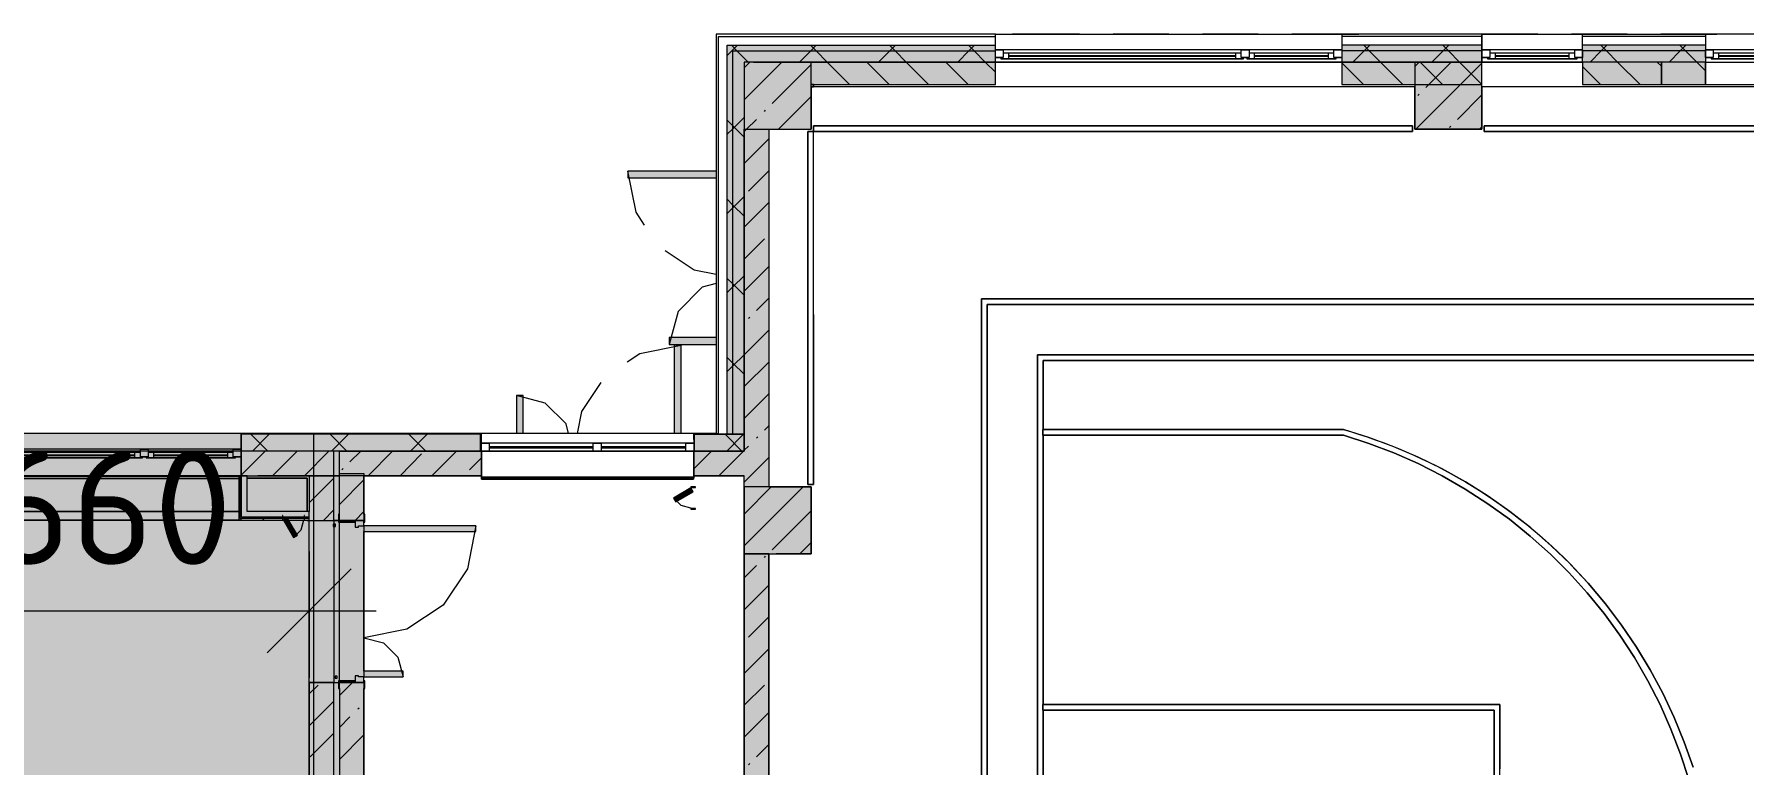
# Model space of a CAD drawing. Header units: millimetres. Extents: x -3817 to 677485, y -22715 to 103890.
# Drawn here: x 10003.1 to 10123.5, y -19440 to -19388.5 of the extents above; entities that cross this region are included whole.
import ezdxf

# ---------------------------------------------------------------- set-up
doc = ezdxf.new("R2010")
doc.units = ezdxf.units.MM
doc.layers.add('PDF _Геометрия', color=7, linetype='Continuous', true_color=0x1d1d1d)
doc.layers.add('PDF _Сплошная заливка', color=7, linetype='Continuous', true_color=0xffffff)
doc.layers.add('PDF _Текст', color=7, linetype='Continuous')
doc.styles.add('PDF ISOCPEUR', font='isocpeur.ttf')

msp = doc.modelspace()

# ---------------------------------------------------------------- hatches: boundary and pattern name
at = {"layer": 'PDF _Сплошная заливка', "true_color": 0xd9d9d9, "transparency": 33554559}
for points in [[(10026.36, -19606.08), (10026.36, -19416.65), (9987.78, -19416.65), (9987.78, -19388.53), (9751.51, -19388.53), (9751.51, -19482.95), (9719.07, -19482.95), (9719.07, -19606.08), (10026.19, -19606.08)], [(10017.54, -19422.75), (10017.64, -19422.65), (10017.64, -19419.64), (10017.54, -19419.64), (10017.54, -19421.48)], [(10017.64, -19422.65), (10017.74, -19422.55), (10017.74, -19419.64), (10017.64, -19419.64), (10017.64, -19421.48)], [(10018.14, -19422.65), (10022.51, -19422.65), (10022.51, -19422.55), (10017.74, -19422.55), (10017.74, -19422.65)]]:
    msp.add_hatch(color=254, dxfattribs=at).paths.add_polyline_path(points)
at = {"layer": 'PDF _Сплошная заливка', "transparency": 33554559}
h = msp.add_hatch(color=256, dxfattribs=at)
h.paths.add_polyline_path([(10427.88, -19389.71), (10454.69, -19389.71), (10454.69, -19389.31), (10353.83, -19389.31), (10353.83, -19389.71), (10398.66, -19389.71)], flags=0)
h.paths.add_polyline_path([(10334.15, -19389.71), (10334.15, -19389.31), (10322.26, -19389.31), (10322.26, -19389.71), (10325.63, -19389.71)], flags=0)
h.paths.add_polyline_path([(10245.29, -19389.71), (10256.28, -19389.71), (10256.28, -19389.31), (10242.1, -19389.31), (10242.1, -19389.71)], flags=0)
h.paths.add_polyline_path([(10226.51, -19389.71), (10235.02, -19389.71), (10235.02, -19389.31), (10226.51, -19389.31)], flags=0)
h.paths.add_polyline_path([(10267.2, -19389.71), (10305.72, -19389.71), (10305.72, -19389.31), (10263.36, -19389.31), (10263.36, -19389.71)], flags=0)
h.paths.add_polyline_path([(10171.24, -19389.71), (10171.24, -19389.31), (10161.4, -19389.31), (10161.4, -19389.71), (10164.95, -19389.71)], flags=0)
h.paths.add_polyline_path([(10154.31, -19389.71), (10154.31, -19389.31), (10145.26, -19389.31), (10145.26, -19389.71), (10150.35, -19389.71)], flags=0)
h.paths.add_polyline_path([(10192.5, -19389.71), (10201.79, -19389.71), (10201.79, -19389.31), (10192.5, -19389.31)], flags=0)
h.paths.add_polyline_path([(10095.24, -19389.71), (10105.1, -19389.71), (10105.1, -19389.31), (10095.24, -19389.31)], flags=0)
h.paths.add_polyline_path([(10070.83, -19389.71), (10070.83, -19389.31), (10051.95, -19389.31), (10051.95, -19389.71), (10062.71, -19389.71)], flags=0)
h.paths.add_polyline_path([(10112.19, -19389.71), (10120.85, -19389.71), (10120.85, -19389.31), (10112.19, -19389.31)], flags=0)
h = msp.add_hatch(color=256, dxfattribs=at)
h.paths.add_polyline_path([(10453.91, -19390.49), (10453.91, -19389.71), (10353.83, -19389.71), (10353.83, -19390.49), (10427.88, -19390.49)], flags=0)
h.paths.add_polyline_path([(10267.2, -19390.49), (10305.72, -19390.49), (10305.72, -19389.71), (10263.36, -19389.71), (10263.36, -19390.49)], flags=0)
h.paths.add_polyline_path([(10334.15, -19390.49), (10334.15, -19389.71), (10322.26, -19389.71), (10322.26, -19390.49), (10329.42, -19390.49)], flags=0)
h.paths.add_polyline_path([(10242.1, -19390.49), (10256.28, -19390.49), (10256.28, -19389.71), (10242.1, -19389.71)], flags=0)
h.paths.add_polyline_path([(10235.02, -19390.49), (10235.02, -19389.71), (10226.51, -19389.71), (10226.51, -19390.49), (10232.62, -19390.49)], flags=0)
h.paths.add_polyline_path([(10194.17, -19390.49), (10201.79, -19390.49), (10201.79, -19389.71), (10192.5, -19389.71), (10192.5, -19390.49)], flags=0)
h.paths.add_polyline_path([(10145.26, -19390.49), (10154.31, -19390.49), (10154.31, -19389.71), (10145.26, -19389.71)], flags=0)
h.paths.add_polyline_path([(10120.85, -19390.49), (10120.85, -19389.71), (10112.19, -19389.71), (10112.19, -19390.49), (10117.74, -19390.49)], flags=0)
h.paths.add_polyline_path([(10161.4, -19390.49), (10171.24, -19390.49), (10171.24, -19389.71), (10161.4, -19389.71)], flags=0)
h.paths.add_polyline_path([(10105.1, -19390.49), (10105.1, -19389.71), (10095.24, -19389.71), (10095.24, -19390.49)], flags=0)
h.paths.add_polyline_path([(10070.83, -19390.49), (10070.83, -19389.71), (10052.35, -19389.71), (10052.35, -19390.49), (10062.71, -19390.49)], flags=0)
h = msp.add_hatch(color=256, dxfattribs=at)
h.paths.add_polyline_path([(10112.19, -19392.07), (10117.74, -19392.07), (10117.74, -19390.49), (10112.19, -19390.49), (10112.19, -19390.66)], flags=0)
h.paths.add_polyline_path([(10105.1, -19392.07), (10105.1, -19390.49), (10095.24, -19390.49), (10095.24, -19392.07)], flags=0)
h.paths.add_polyline_path([(10057.86, -19392.07), (10070.83, -19392.07), (10070.83, -19390.49), (10057.86, -19390.49), (10057.86, -19391.69)], flags=0)
h = msp.add_hatch(color=256, dxfattribs=at)
h.paths.add_polyline_path([(10322.26, -19392.07), (10325.49, -19392.07), (10325.49, -19390.49), (10322.26, -19390.49), (10322.26, -19390.66)], flags=0)
h.paths.add_polyline_path([(10332.1, -19392.07), (10334.15, -19392.07), (10334.15, -19390.49), (10329.42, -19390.49), (10329.42, -19392.07)], flags=0)
h.paths.add_polyline_path([(10384.15, -19392.07), (10384.15, -19390.49), (10360.13, -19390.49), (10360.13, -19392.07), (10384.06, -19392.07)], flags=0)
h.paths.add_polyline_path([(10353.83, -19392.07), (10356.19, -19392.07), (10356.19, -19390.49), (10353.83, -19390.49), (10353.83, -19390.66)], flags=0)
h.paths.add_polyline_path([(10274.51, -19392.07), (10274.78, -19392.07), (10274.78, -19390.49), (10263.36, -19390.49), (10263.36, -19392.07), (10267.2, -19392.07)], flags=0)
h.paths.add_polyline_path([(10278.72, -19392.07), (10300.21, -19392.07), (10300.21, -19390.49), (10278.72, -19390.49), (10278.72, -19390.66)], flags=0)
h.paths.add_polyline_path([(10235.02, -19392.07), (10235.02, -19390.49), (10226.36, -19390.49), (10226.36, -19392.07), (10228.76, -19392.07)], flags=0)
h.paths.add_polyline_path([(10304.15, -19392.07), (10305.72, -19392.07), (10305.72, -19390.49), (10304.15, -19390.49), (10304.15, -19390.66)], flags=0)
h.paths.add_polyline_path([(10246.83, -19392.07), (10256.28, -19392.07), (10256.28, -19390.49), (10246.83, -19390.49), (10246.83, -19390.66)], flags=0)
h.paths.add_polyline_path([(10120.85, -19392.07), (10120.85, -19390.49), (10117.74, -19390.49), (10117.74, -19392.07)], flags=0)
h.paths.add_polyline_path([(10145.26, -19392.07), (10154.31, -19392.07), (10154.31, -19390.49), (10145.26, -19390.49), (10145.26, -19390.66)], flags=0)
h.paths.add_polyline_path([(10164.95, -19392.07), (10171.24, -19392.07), (10171.24, -19390.49), (10161.4, -19390.49), (10161.4, -19392.07)], flags=0)
h.paths.add_polyline_path([(10192.5, -19392.07), (10201.95, -19392.07), (10201.95, -19390.49), (10192.5, -19390.49), (10192.5, -19390.66)], flags=0)
at = {"layer": 'PDF _Сплошная заливка', "true_color": 0xe2e2e2, "transparency": 33554559}
for points in [[(10048.1, -19398.64), (10051.17, -19398.64), (10051.17, -19398.17), (10044.95, -19398.17), (10044.95, -19398.64)], [(10048.1, -19410.38), (10051.17, -19410.38), (10051.17, -19409.9), (10047.86, -19409.9), (10047.86, -19410.38)], [(10034.24, -19423.56), (10034.24, -19423.17), (10026.36, -19423.17), (10026.36, -19423.56), (10033.49, -19423.56)]]:
    msp.add_hatch(color=254, dxfattribs=at).paths.add_polyline_path(points)
at = {"layer": 'PDF _Сплошная заливка', "true_color": 0xd9d9d9, "transparency": 33554559}
h = msp.add_hatch(color=254, dxfattribs=at)
h.paths.add_polyline_path([(10018.89, -19417.9), (10026.36, -19417.9), (10026.36, -19416.71), (10017.7, -19416.71), (10017.7, -19417.9)], flags=0)
h.paths.add_polyline_path([(9987.62, -19417.9), (9993.29, -19417.9), (9993.29, -19416.71), (9987.62, -19416.71), (9987.62, -19417.08)], flags=0)
at = {"layer": 'PDF _Сплошная заливка', "transparency": 33554559}
h = msp.add_hatch(color=256, dxfattribs=at)
h.paths.add_polyline_path([(10026.36, -19417.9), (10034.57, -19417.9), (10034.57, -19416.71), (10026.36, -19416.71), (10026.36, -19417.63)], flags=0)
h.paths.add_polyline_path([(10053.13, -19417.9), (10053.13, -19416.71), (10049.65, -19416.71), (10049.65, -19417.9), (10051.75, -19417.9)], flags=0)
at = {"layer": 'PDF _Сплошная заливка', "true_color": 0xd9d9d9, "transparency": 33554559}
h = msp.add_hatch(color=254, dxfattribs=at)
h.paths.add_polyline_path([(9989.67, -19419.63), (9993.29, -19419.63), (9993.29, -19417.9), (9985.81, -19417.9), (9985.81, -19419.63), (9988.39, -19419.63)], flags=0)
h.paths.add_polyline_path([(10018.89, -19419.63), (10024.24, -19419.63), (10024.24, -19417.9), (10017.7, -19417.9), (10017.7, -19419.63)], flags=0)
at = {"layer": 'PDF _Сплошная заливка', "transparency": 33554559}
h = msp.add_hatch(color=256, dxfattribs=at)
h.paths.add_polyline_path([(10034.63, -19419.63), (10034.57, -19417.9), (10026.36, -19417.9), (10026.36, -19419.63), (10033.49, -19419.63)], flags=0)
h.paths.add_polyline_path([(10053.13, -19419.63), (10053.13, -19417.9), (10049.59, -19417.9), (10049.59, -19419.63), (10051.75, -19419.63)], flags=0)
at = {"layer": 'PDF _Сплошная заливка', "true_color": 0xd97373, "transparency": 33554559}
msp.add_hatch(color=23, dxfattribs=at).paths.add_polyline_path([(10004.28, -19419.84), (10017.54, -19419.84), (10017.54, -19419.68), (9993.3, -19419.68), (9993.3, -19419.84)])
at = {"layer": 'PDF _Сплошная заливка', "true_color": 0xd9d9d9, "transparency": 33554559}
h = msp.add_hatch(color=254, dxfattribs=at)
h.paths.add_polyline_path([(10022.51, -19496.79), (10024.24, -19496.79), (10024.24, -19434.19), (10022.51, -19434.19), (10022.51, -19496.32)], flags=0)
h.paths.add_polyline_path([(10024.24, -19422.78), (10024.24, -19419.63), (10022.51, -19419.63), (10022.51, -19422.78)], flags=0)
h = msp.add_hatch(color=254, dxfattribs=at)
h.paths.add_polyline_path([(10026.36, -19496.79), (10026.36, -19434.19), (10024.63, -19434.19), (10024.63, -19496.79)], flags=0)
h.paths.add_polyline_path([(10024.63, -19422.78), (10026.36, -19422.78), (10026.36, -19419.47), (10024.63, -19419.47), (10024.63, -19422.34)], flags=0)
at = {"layer": 'PDF _Сплошная заливка', "transparency": 33554559}
for points in [[(10053.13, -19425.14), (10057.86, -19425.14), (10057.86, -19420.41), (10053.13, -19420.41), (10053.13, -19421.48)], [(10053.13, -19467.66), (10054.87, -19467.66), (10054.87, -19425.14), (10053.13, -19425.14), (10053.13, -19461.1)]]:
    msp.add_hatch(color=256, dxfattribs=at).paths.add_polyline_path(points)
at = {"layer": 'PDF _Сплошная заливка', "true_color": 0xd9d9d9, "transparency": 33554559}
h = msp.add_hatch(color=254, dxfattribs=at)
h.paths.add_polyline_path([(10020.69, -19422.75), (10020.8, -19422.69), (10020.87, -19422.65), (10017.74, -19422.65), (10017.64, -19422.75), (10018.89, -19422.75)], flags=0)
h.paths.add_polyline_path([(10022.51, -19422.75), (10022.51, -19422.65), (10021.01, -19422.68), (10021.05, -19422.75), (10021.67, -19422.75)], flags=0)
at = {"layer": 'PDF _Сплошная заливка', "true_color": 0xcdcdcd, "transparency": 33554559}
h = msp.add_hatch(color=254, dxfattribs=at)
h.paths.add_polyline_path([(10026.36, -19434.19), (10026.36, -19433.8), (10025.73, -19433.72), (10025.73, -19434.19)], flags=0)
h.paths.add_polyline_path([(10025.73, -19423.25), (10026.19, -19423.17), (10026.36, -19423.17), (10026.36, -19422.78), (10025.73, -19422.78)], flags=0)

# ---------------------------------------------------------------- linework, layer by layer
at = {"layer": 'PDF _Геометрия', "color": 7, "lineweight": 9}
for points in [[(10034.63, -19419.63), (10026.36, -19419.63), (10034.63, -19419.63), (10034.63, -19417.9), (10034.59, -19417.9), (10034.57, -19417.9), (10026.36, -19417.9), (10032.23, -19417.9), (10034.57, -19417.9), (10034.59, -19417.9), (10034.63, -19417.9), (10034.63, -19416.65), (10017.7, -19416.65), (9993.29, -19416.65), (9987.78, -19416.65), (9987.78, -19402.31), (9987.78, -19395.22), (9987.78, -19388.53), (9987.62, -19388.53), (9985.81, -19388.53), (9875.58, -19388.53), (9873.22, -19388.53)], [(10053.8, -19390.49), (10070.83, -19390.49), (10070.83, -19388.53), (10051.17, -19388.53), (10051.17, -19388.68), (10051.17, -19390.49), (10051.17, -19416.65), (10049.59, -19416.65), (10049.59, -19417.9), (10049.63, -19417.9), (10049.63, -19416.69), (10051.32, -19416.69)], [(10052.35, -19416.71), (10051.95, -19416.71), (10051.32, -19416.71), (10051.32, -19416.69), (10051.32, -19416.65), (10051.32, -19390.49), (10051.32, -19389.31), (10051.32, -19388.68), (10070.83, -19388.68)], [(10076.76, -19388.53), (10072.03, -19388.53), (10076.76, -19388.53)], [(10105.1, -19388.68), (10095.24, -19388.68)], [(10105.1, -19388.53), (10105.1, -19390.49)], [(10105.1, -19388.53), (10112.19, -19388.53)], [(10109.04, -19388.53), (10105.1, -19388.53), (10109.04, -19388.53)], [(10112.19, -19390.49), (10112.19, -19388.53)], [(10120.85, -19388.68), (10112.19, -19388.68)], [(10049.63, -19417.9), (10049.65, -19417.9), (10049.65, -19416.71), (10051.32, -19416.71), (10051.95, -19416.71), (10052.35, -19416.71), (10053.13, -19416.71), (10052.35, -19416.71), (10052.35, -19416.65), (10052.35, -19390.49), (10052.35, -19389.71), (10070.83, -19389.71)], [(10051.95, -19390.02), (10052.26, -19389.71), (10052.66, -19389.31)], [(10051.95, -19416.71), (10051.95, -19416.65), (10051.95, -19390.49), (10051.95, -19389.71), (10051.95, -19389.31), (10070.83, -19389.31)], [(10053.42, -19390.49), (10052.63, -19389.71), (10052.24, -19389.31)], [(10057.04, -19390.49), (10057.83, -19389.71), (10058.22, -19389.31)], [(10060.56, -19392.07), (10058.99, -19390.49), (10058.2, -19389.71), (10057.81, -19389.31)], [(10062.61, -19390.49), (10063.4, -19389.71), (10063.79, -19389.31)], [(10066.13, -19392.07), (10064.56, -19390.49), (10063.77, -19389.71), (10063.38, -19389.31)], [(10068.18, -19390.49), (10068.96, -19389.71), (10069.36, -19389.31)], [(10070.83, -19391.2), (10070.12, -19390.49), (10069.34, -19389.71), (10068.94, -19389.31)], [(10095.24, -19389.63), (10070.83, -19389.63)], [(10070.83, -19390.18), (10071.38, -19390.18)], [(10088.31, -19390.26), (10071.22, -19390.26)], [(10071.77, -19390.26), (10071.77, -19389.86)], [(10071.77, -19390.02), (10087.76, -19390.02)], [(10087.76, -19390.1), (10071.77, -19390.1)], [(10087.76, -19390.26), (10087.76, -19389.86)], [(10088.15, -19390.18), (10088.7, -19390.18)], [(10094.84, -19390.26), (10088.54, -19390.26)], [(10089.09, -19390.26), (10089.09, -19389.86)], [(10089.09, -19390.02), (10094.29, -19390.02)], [(10094.29, -19390.1), (10089.09, -19390.1)], [(10094.29, -19390.26), (10094.29, -19389.86)], [(10094.68, -19390.18), (10095.24, -19390.18)], [(10105.1, -19389.31), (10095.24, -19389.31)], [(10105.1, -19389.71), (10095.24, -19389.71)], [(10096.02, -19390.49), (10096.8, -19389.71), (10097.2, -19389.31)], [(10099.54, -19392.07), (10097.96, -19390.49), (10097.17, -19389.71), (10096.78, -19389.31)], [(10101.58, -19390.49), (10102.37, -19389.71), (10102.76, -19389.31)], [(10105.1, -19392.07), (10103.53, -19390.49), (10102.74, -19389.71), (10102.35, -19389.31)], [(10112.19, -19389.63), (10105.1, -19389.63)], [(10105.1, -19390.18), (10105.65, -19390.18)], [(10111.8, -19390.26), (10105.5, -19390.26)], [(10106.05, -19390.26), (10106.05, -19389.86)], [(10106.05, -19390.02), (10111.24, -19390.02)], [(10111.24, -19390.1), (10106.05, -19390.1)], [(10111.24, -19390.26), (10111.24, -19389.86)], [(10111.64, -19390.18), (10112.19, -19390.18)], [(10120.85, -19389.31), (10112.19, -19389.31)], [(10120.85, -19389.71), (10112.19, -19389.71)], [(10112.72, -19390.49), (10113.51, -19389.71), (10113.9, -19389.31)], [(10116.24, -19392.07), (10114.66, -19390.49), (10113.88, -19389.71), (10113.48, -19389.31)], [(10118.29, -19390.49), (10119.07, -19389.71), (10119.47, -19389.31)], [(10120.85, -19391.11), (10120.23, -19390.49), (10119.44, -19389.71), (10119.05, -19389.31)], [(10145.26, -19389.63), (10120.85, -19389.63)], [(10120.85, -19390.18), (10121.4, -19390.18)], [(10138.33, -19390.26), (10121.24, -19390.26)], [(10121.79, -19390.26), (10121.79, -19389.86)], [(10121.79, -19390.02), (10137.78, -19390.02)], [(10137.78, -19390.1), (10121.79, -19390.1)], [(10057.86, -19392.07), (10070.83, -19392.07), (10070.83, -19390.49), (10053.8, -19390.49), (10053.13, -19390.49), (10053.13, -19416.65), (10053.13, -19416.71), (10053.13, -19417.9), (10049.65, -19417.9), (10049.63, -19417.9), (10049.59, -19417.9), (10049.59, -19419.63), (10053.13, -19419.63), (10049.59, -19419.63)], [(10053.13, -19393.15), (10055.78, -19390.49)], [(10053.13, -19390.9), (10053.54, -19390.49)], [(10055.12, -19393.41), (10057.86, -19390.67)], [(10063.35, -19392.07), (10061.77, -19390.49)], [(10068.92, -19392.07), (10067.34, -19390.49)], [(10070.83, -19390.49), (10095.24, -19390.49)], [(10096.75, -19392.07), (10095.24, -19390.55)], [(10100.38, -19390.8), (10100.68, -19390.49)], [(10100.45, -19395.22), (10105.1, -19390.57)], [(10102.32, -19392.07), (10100.75, -19390.49)], [(10101.14, -19392.28), (10102.93, -19390.49)], [(10112.19, -19390.49), (10105.1, -19390.49)], [(10105.1, -19390.49), (10112.19, -19390.49)], [(10113.46, -19392.07), (10112.19, -19390.8)], [(10117.74, -19390.78), (10117.45, -19390.49)], [(10120.85, -19390.49), (10145.26, -19390.49)], [(10058.02, -19392.07), (10058.02, -19392.23), (10058.02, -19392.07)], [(10100.38, -19392.23), (10058.02, -19392.23)], [(10100.58, -19392.84), (10100.67, -19392.75)], [(10103.39, -19394.53), (10105.1, -19392.81)], [(10147.62, -19392.23), (10147.46, -19392.23), (10105.27, -19392.23), (10105.26, -19392.23), (10105.1, -19392.23)], [(10054.56, -19393.97), (10054.65, -19393.87)], [(10055.55, -19395.22), (10057.86, -19392.91)], [(10049.65, -19417.9), (10053.13, -19417.9), (10053.13, -19395.22), (10054.87, -19395.22), (10054.87, -19420.41), (10053.13, -19420.41), (10053.13, -19419.63)], [(10051.95, -19395.58), (10052.35, -19395.19), (10053.13, -19394.4)], [(10053.13, -19395.78), (10052.35, -19394.99), (10051.95, -19394.59)], [(10053.13, -19395.39), (10053.31, -19395.22), (10054, -19394.53)], [(10058.02, -19408.27), (10058.02, -19420.25), (10058.02, -19395.37), (10057.63, -19395.37), (10058.02, -19395.37), (10058.02, -19394.98), (10058.02, -19395.38)], [(10057.8, -19395.22), (10057.86, -19395.16)], [(10058.02, -19394.98), (10100.22, -19394.98), (10058.02, -19394.98)], [(10102.82, -19395.09), (10102.92, -19395)], [(10104.94, -19395.22), (10105.1, -19395.06)], [(10105.27, -19394.99), (10147.45, -19394.99), (10105.27, -19394.99)], [(10105.27, -19395.38), (10105.27, -19394.99), (10105.27, -19395.38)], [(10053.13, -19397.64), (10054.87, -19395.9)], [(10057.63, -19420.25), (10057.63, -19395.37), (10057.63, -19420.25)], [(10058.02, -19395.38), (10100.22, -19395.38), (10058.02, -19395.38)], [(10105.27, -19395.38), (10147.45, -19395.38), (10105.27, -19395.38)], [(10051.17, -19397.58), (10051.17, -19398.17)], [(10051.17, -19398.64), (10051.17, -19403.09)], [(10053.44, -19399.58), (10054.87, -19398.15)], [(10051.95, -19401.15), (10052.35, -19400.76), (10053.13, -19399.97)], [(10053.13, -19401.34), (10052.35, -19400.56), (10051.95, -19400.16)], [(10053.13, -19402.13), (10054.87, -19400.39)], [(10053.13, -19404.37), (10054.56, -19402.95)], [(10053.13, -19406.62), (10054.87, -19404.88)], [(10051.17, -19405.45), (10051.17, -19409.9)], [(10051.95, -19406.72), (10052.35, -19406.33), (10053.13, -19405.54)], [(10053.13, -19406.91), (10052.35, -19406.12), (10051.95, -19405.73)], [(10054, -19408), (10054.87, -19407.13)], [(10053.44, -19408.56), (10053.53, -19408.47)], [(10053.13, -19411.11), (10054.87, -19409.37)], [(10051.17, -19410.38), (10051.17, -19410.97)], [(10051.95, -19412.29), (10052.35, -19411.89), (10053.13, -19411.11)], [(10053.13, -19412.48), (10052.35, -19411.69), (10051.95, -19411.3)], [(10053.13, -19413.35), (10054.87, -19411.62)], [(10053.13, -19415.6), (10054.87, -19413.86)], [(10034.59, -19417.9), (10034.59, -19416.69), (10032.23, -19416.69), (10026.36, -19416.69)], [(10034.57, -19417.9), (10034.57, -19416.71), (10032.23, -19416.71), (10026.36, -19416.71)], [(10030.71, -19417.9), (10029.53, -19416.71)], [(10029.64, -19417.9), (10030.82, -19416.71)], [(10049.59, -19417.08), (10049.59, -19416.65), (10034.63, -19416.65)], [(10051.17, -19416.65), (10051.32, -19416.65)], [(10052.98, -19417.9), (10051.8, -19416.71)], [(10051.91, -19417.9), (10053.09, -19416.71), (10053.15, -19416.66)], [(10054, -19416.98), (10054.09, -19416.88)], [(10054.56, -19416.42), (10054.87, -19416.11)], [(10026.65, -19419.63), (10028.38, -19417.9)], [(10028.9, -19419.63), (10030.42, -19418.1)], [(10031.14, -19419.63), (10032.87, -19417.9)], [(10049.59, -19417.34), (10034.63, -19417.34)], [(10034.63, -19417.9), (10049.59, -19417.9)], [(10035.18, -19417.58), (10042.5, -19417.58)], [(10035.18, -19417.66), (10042.5, -19417.66)], [(10043.06, -19417.58), (10049.04, -19417.58)], [(10043.06, -19417.66), (10049.04, -19417.66)], [(10049.59, -19419.14), (10050.83, -19417.9)], [(10051.35, -19419.63), (10053.08, -19417.9)], [(10053.13, -19417.84), (10053.44, -19417.54)], [(10033.79, -19419.22), (10034.63, -19418.38)], [(10053.13, -19420.09), (10054.87, -19418.35)], [(10026.36, -19472.38), (10038.57, -19472.38), (10038.57, -19470.02), (10038.57, -19467.66), (10038.57, -19465.3), (10038.57, -19462.93), (10038.57, -19460.57), (10038.57, -19458.21), (10038.57, -19455.85), (10038.57, -19453.48), (10038.57, -19451.12), (10038.57, -19448.76), (10038.57, -19446.4), (10038.57, -19444.04), (10026.36, -19444.04), (10038.57, -19444.04), (10038.57, -19441.67), (10026.36, -19441.67), (10040.93, -19441.67), (10053.13, -19441.67), (10053.13, -19420.41)], [(10034.63, -19419.71), (10034.63, -19419.87), (10034.63, -19419.71), (10049.58, -19419.71), (10049.58, -19419.87), (10049.58, -19419.78)], [(10053.13, -19424.58), (10057.29, -19420.41)], [(10053.13, -19422.33), (10055.05, -19420.41)], [(10055.12, -19424.84), (10057.86, -19422.1)], [(10022.51, -19424.97), (10022.51, -19429.15), (10022.51, -19433.87)], [(10054.56, -19425.4), (10054.65, -19425.3)], [(10057.06, -19425.14), (10057.86, -19424.34)], [(10053.13, -19426.82), (10054, -19425.96)], [(10053.13, -19429.07), (10054.87, -19427.33)], [(9981.09, -19429.15), (10027.23, -19429.15)], [(10053.44, -19431.01), (10054.87, -19429.58)], [(10053.13, -19433.56), (10054.87, -19431.82)], [(10053.13, -19435.8), (10054.56, -19434.38)], [(10053.13, -19438.05), (10054.87, -19436.31)], [(10054, -19439.43), (10054.87, -19438.56)], [(10053.44, -19439.99), (10053.53, -19439.9)]]:
    msp.add_lwpolyline(points, dxfattribs=at)
for points in [[(10095.24, -19388.53), (10095.24, -19390.49), (10070.83, -19390.49), (10070.83, -19388.53)], [(10083.05, -19388.53), (10079.12, -19388.53)], [(10089.35, -19388.53), (10085.42, -19388.53)], [(10096.44, -19388.53), (10091.72, -19388.53)], [(10105.1, -19390.49), (10105.1, -19388.53), (10095.24, -19388.53), (10095.24, -19390.49)], [(10115.34, -19388.53), (10111.4, -19388.53)], [(10145.26, -19388.53), (10120.85, -19388.53), (10120.85, -19390.49), (10117.74, -19390.49), (10112.19, -19390.49), (10112.19, -19388.53), (10120.85, -19388.53), (10120.85, -19390.49), (10120.85, -19392.07), (10145.26, -19392.07), (10145.26, -19390.49)], [(10121.64, -19388.53), (10117.7, -19388.53)], [(10071.38, -19389.63), (10071.38, -19390.18), (10070.83, -19390.18), (10070.83, -19389.63)], [(10071.22, -19390.26), (10088.31, -19390.26), (10088.31, -19390.18), (10088.15, -19390.18), (10088.15, -19389.86), (10071.38, -19389.86), (10071.38, -19390.18), (10071.22, -19390.18)], [(10088.7, -19389.63), (10088.7, -19390.18), (10088.15, -19390.18), (10088.15, -19389.63)], [(10088.54, -19390.26), (10094.84, -19390.26), (10094.84, -19390.18), (10094.68, -19390.18), (10094.68, -19389.86), (10088.7, -19389.86), (10088.7, -19390.18), (10088.54, -19390.18)], [(10095.24, -19389.63), (10095.24, -19390.18), (10094.68, -19390.18), (10094.68, -19389.63)], [(10105.65, -19389.63), (10105.65, -19390.18), (10105.1, -19390.18), (10105.1, -19389.63)], [(10105.5, -19390.26), (10111.8, -19390.26), (10111.8, -19390.18), (10111.64, -19390.18), (10111.64, -19389.86), (10105.65, -19389.86), (10105.65, -19390.18), (10105.5, -19390.18)], [(10112.19, -19389.63), (10112.19, -19390.18), (10111.64, -19390.18), (10111.64, -19389.63)], [(10121.4, -19389.63), (10121.4, -19390.18), (10120.85, -19390.18), (10120.85, -19389.63)], [(10121.24, -19390.26), (10138.33, -19390.26), (10138.33, -19390.18), (10138.17, -19390.18), (10138.17, -19389.86), (10121.4, -19389.86), (10121.4, -19390.18), (10121.24, -19390.18)], [(10057.86, -19390.49), (10053.13, -19390.49), (10053.13, -19395.22), (10057.86, -19395.22)], [(10095.24, -19390.49), (10095.24, -19392.07), (10105.1, -19392.07), (10105.1, -19390.49)], [(10105.1, -19395.22), (10105.1, -19390.49), (10100.38, -19390.49), (10100.38, -19395.22)], [(10117.74, -19390.49), (10112.19, -19390.49), (10112.19, -19392.07), (10117.74, -19392.07)], [(10117.74, -19392.07), (10120.85, -19392.07), (10120.85, -19390.49), (10117.74, -19390.49)], [(10100.22, -19394.98), (10100.22, -19395.22), (10100.22, -19395.38)], [(10034.63, -19417.9), (10034.63, -19417.34), (10035.18, -19417.34), (10035.18, -19417.9)], [(10042.5, -19417.9), (10042.5, -19417.34), (10043.06, -19417.34), (10043.06, -19417.9)], [(10049.04, -19417.9), (10049.04, -19417.34), (10049.59, -19417.34), (10049.59, -19417.9)], [(10049.58, -19419.87), (10034.63, -19419.87)], [(10057.86, -19420.41), (10053.13, -19420.41), (10053.13, -19425.14), (10057.86, -19425.14)], [(10058.02, -19420.25), (10057.63, -19420.25)], [(10054.87, -19467.66), (10054.87, -19425.14), (10053.13, -19425.14), (10053.13, -19467.66)]]:
    msp.add_lwpolyline(points, close=True, dxfattribs=at)
at = {"layer": 'PDF _Геометрия', "color": 253, "lineweight": 9, "true_color": 0xaaaaaa}
for points in [[(10058.02, -19392.07), (10057.86, -19392.07)], [(10057.86, -19392.23), (10058.02, -19392.23)], [(10194.66, -19392.23), (10152.34, -19392.23), (10152.34, -19395.22), (10147.62, -19395.22), (10147.62, -19392.23), (10105.1, -19392.23), (10105.1, -19395.22), (10100.38, -19395.22), (10100.38, -19392.23), (10057.86, -19392.23), (10057.86, -19395.22)], [(10105.1, -19395.22), (10105.1, -19392.23)], [(10054.87, -19395.22), (10054.87, -19420.41), (10057.86, -19420.41), (10057.86, -19425.14), (10055.4, -19425.14)], [(10051.17, -19398.17), (10044.95, -19398.17), (10044.95, -19398.64), (10051.17, -19398.64)], [(10046.12, -19401.97), (10045.52, -19401.06), (10044.95, -19398.17)], [(10051.17, -19405.46), (10049.61, -19405.15), (10047.57, -19403.79)], [(10051.17, -19406.09), (10050.18, -19406.35), (10048.48, -19408.05), (10047.86, -19410.38)], [(10044.89, -19411.61), (10045.79, -19411.01), (10048.69, -19410.43)], [(10051.17, -19409.9), (10047.86, -19409.9), (10047.86, -19410.38), (10051.17, -19410.38)], [(10048.69, -19416.65), (10048.69, -19410.43), (10048.21, -19410.43), (10048.21, -19416.65)], [(10041.39, -19416.65), (10041.7, -19415.1), (10043.06, -19413.06)], [(10037.58, -19416.65), (10037.58, -19413.98), (10037.11, -19413.98), (10037.11, -19416.65)], [(10040.77, -19416.65), (10040.59, -19415.98), (10039.12, -19414.51), (10037.11, -19413.98)], [(10022.82, -19623.26), (10022.82, -19524.84), (10022.82, -19515.08), (10022.82, -19416.65)], [(10119.97, -19440.17), (10119.35, -19438.4), (10118.64, -19436.66), (10117.84, -19434.96), (10116.95, -19433.31), (10115.98, -19431.7), (10114.93, -19430.15), (10113.8, -19428.65), (10112.59, -19427.21), (10111.31, -19425.84), (10109.96, -19424.54), (10108.54, -19423.31), (10107.06, -19422.15), (10105.53, -19421.07), (10103.94, -19420.07), (10102.3, -19419.15), (10100.61, -19418.33), (10098.89, -19417.59), (10097.13, -19416.94), (10095.34, -19416.38), (10074.16, -19416.38), (10074.16, -19416.77), (10095.34, -19416.77), (10097.13, -19417.35), (10098.89, -19418.02), (10100.62, -19418.78), (10102.3, -19419.63), (10103.93, -19420.57), (10105.52, -19421.6), (10107.05, -19422.7), (10108.51, -19423.89), (10109.92, -19425.15), (10111.25, -19426.48), (10112.52, -19427.88), (10113.7, -19429.34), (10114.82, -19430.86), (10115.84, -19432.44), (10116.79, -19434.08), (10117.65, -19435.75), (10118.41, -19437.48), (10119.09, -19439.24), (10119.68, -19441.03)], [(10074.19, -19416.77), (10074.19, -19435.75)], [(10119.68, -19441.03), (10119.09, -19439.24), (10118.41, -19437.48), (10117.65, -19435.75), (10116.79, -19434.08), (10115.84, -19432.44), (10114.82, -19430.86), (10113.7, -19429.34), (10112.52, -19427.88), (10111.25, -19426.48), (10109.92, -19425.15), (10108.51, -19423.89), (10107.05, -19422.7), (10105.52, -19421.6), (10103.93, -19420.57), (10102.3, -19419.63), (10100.62, -19418.78), (10098.89, -19418.02), (10097.13, -19417.35), (10095.34, -19416.77), (10074.19, -19416.77)], [(10034.63, -19417.9), (10049.59, -19417.9)], [(10049.59, -19419.63), (10049.59, -19419.78), (10049.59, -19417.9), (10034.63, -19417.9), (10034.63, -19419.78), (10049.59, -19419.78)], [(10034.63, -19419.78), (10034.63, -19419.63)], [(10049.39, -19421.91), (10048.69, -19421.72), (10048.17, -19421.2)], [(10026.36, -19423.17), (10026.36, -19422.78)], [(10034.24, -19423.17), (10033.64, -19426.18), (10031.93, -19428.74), (10029.38, -19430.45), (10026.36, -19431.04), (10027.74, -19431.41), (10028.75, -19432.42), (10029.12, -19433.8)], [(10054.87, -19425.14), (10054.87, -19467.66)], [(10111.35, -19425.88), (10112.59, -19427.21), (10113.8, -19428.65), (10114.93, -19430.15), (10115.98, -19431.7), (10116.95, -19433.31), (10117.84, -19434.96), (10118.64, -19436.66), (10119.35, -19438.4), (10119.97, -19440.17)], [(10026.36, -19434.19), (10026.36, -19433.8)], [(10074.19, -19435.75), (10106.36, -19435.75), (10106.36, -19440.27)]]:
    msp.add_lwpolyline(points, dxfattribs=at)
for points in [[(10230.14, -19407.18), (10230.14, -19495.02), (10069.86, -19495.02), (10069.86, -19407.18)], [(10230.14, -19407.18), (10069.86, -19407.18), (10069.86, -19495.02), (10230.14, -19495.02)], [(10229.74, -19407.57), (10070.25, -19407.57), (10070.25, -19494.63), (10229.74, -19494.63)], [(10229.74, -19407.57), (10229.74, -19494.63), (10070.25, -19494.63), (10070.25, -19407.57)], [(10226.2, -19411.11), (10226.2, -19491.09), (10073.79, -19491.09), (10073.79, -19411.11), (10226.2, -19411.11), (10073.79, -19411.11), (10073.79, -19491.09), (10226.2, -19491.09)], [(10149.8, -19411.51), (10149.8, -19490.69), (10074.19, -19490.69), (10074.19, -19411.51)], [(10048.17, -19421.2), (10048.32, -19421.47), (10049.55, -19420.77), (10049.39, -19420.49)], [(10049.71, -19420.45), (10049.71, -19420.41), (10049.39, -19420.41), (10049.39, -19420.45)], [(10026.36, -19422.9), (10026.43, -19422.9), (10026.43, -19422.34), (10026.36, -19422.34)], [(10049.71, -19421.95), (10049.39, -19421.95), (10049.39, -19421.99), (10049.71, -19421.99)], [(10034.24, -19423.17), (10026.36, -19423.17), (10026.36, -19423.56), (10034.24, -19423.56)], [(10029.12, -19433.8), (10029.12, -19433.41), (10026.36, -19433.41), (10026.36, -19433.8)], [(10026.36, -19434.08), (10026.36, -19434.63), (10026.43, -19434.63), (10026.43, -19434.08)], [(10106.36, -19435.75), (10074.16, -19435.75), (10074.16, -19436.14), (10105.96, -19436.14), (10105.96, -19466.06), (10074.16, -19466.06), (10074.16, -19466.45), (10106.36, -19466.45)], [(10074.19, -19436.14), (10074.19, -19466.06), (10105.96, -19466.06), (10105.96, -19436.14)]]:
    msp.add_lwpolyline(points, close=True, dxfattribs=at)
msp.add_lwpolyline([(10149.8, -19411.51), (10074.19, -19411.51), (10074.19, -19416.38), (10095.34, -19416.38, -0.130208), (10111.31, -19425.84)], format="xyb", dxfattribs=at)
at = {"layer": 'PDF _Геометрия', "color": 8, "lineweight": 9, "true_color": 0x737373}
for points in [[(10024.63, -19422.34), (10024.63, -19419.47), (10026.36, -19419.47), (10026.36, -19422.34), (10026.36, -19419.63), (10024.63, -19419.63), (10024.63, -19417.9), (10017.7, -19417.9), (10017.7, -19416.65), (10017.7, -19417.9), (9993.29, -19417.9), (9993.29, -19419.63), (9985.81, -19419.63), (9985.81, -19420.02)], [(10026.36, -19416.69), (10017.7, -19416.69)], [(10026.36, -19416.71), (10017.7, -19416.71)], [(10019.58, -19417.9), (10018.4, -19416.71)], [(10018.51, -19417.9), (10019.69, -19416.71)], [(10025.15, -19417.9), (10023.97, -19416.71)], [(10024.07, -19417.9), (10025.26, -19416.71)], [(10017.7, -19417.75), (9993.29, -19417.75)], [(9993.29, -19417.9), (9993.29, -19419.63), (10017.47, -19419.63), (10017.7, -19419.63), (10017.7, -19417.9)], [(10010.22, -19418.38), (10010.22, -19417.99)], [(10011.56, -19418.38), (10011.56, -19417.99)], [(10016.76, -19418.38), (10016.76, -19417.99)], [(10017.7, -19419.6), (10019.4, -19417.9)], [(10019.92, -19419.63), (10021.65, -19417.9)], [(10022.16, -19419.63), (10023.89, -19417.9)], [(10024.63, -19417.9), (10024.24, -19417.9)], [(10026.36, -19417.9), (10024.63, -19417.9)], [(10024.63, -19417.9), (10026.36, -19417.9)], [(10025.37, -19418.66), (10026.14, -19417.9)], [(10010.77, -19418.38), (9993.69, -19418.38)], [(9994.24, -19418.15), (10010.22, -19418.15)], [(10010.22, -19418.23), (9994.24, -19418.23)], [(10010.62, -19418.3), (10011.17, -19418.3)], [(10017.31, -19418.38), (10011.01, -19418.38)], [(10011.56, -19418.15), (10016.76, -19418.15)], [(10016.76, -19418.23), (10011.56, -19418.23)], [(10017.15, -19418.3), (10017.7, -19418.3)], [(10024.81, -19419.22), (10024.9, -19419.13)], [(10017.7, -19419.63), (9993.29, -19419.63), (9993.29, -19422.15), (10017.54, -19422.15), (9993.85, -19422.15), (9993.85, -19419.84)], [(9993.85, -19419.63), (9993.29, -19419.63), (9993.29, -19422.15), (9993.29, -19422.75), (10017.7, -19422.75), (9993.29, -19422.75), (9993.29, -19422.15)], [(10017.55, -19419.84), (9993.3, -19419.84), (9993.3, -19419.68), (10017.55, -19419.68)], [(10021.05, -19422.75), (10022.51, -19422.75), (10022.51, -19422.78), (10024.24, -19422.78), (10024.24, -19419.63), (10022.51, -19419.63), (10022.51, -19422.15), (10018.14, -19422.15), (10018.14, -19419.64), (10017.54, -19419.64), (10017.54, -19422.75), (10017.64, -19422.75), (10018.14, -19422.75), (10020.7, -19422.75)], [(10020.87, -19422.65), (10018.14, -19422.65), (10017.74, -19422.65), (10017.64, -19422.65), (10017.64, -19419.64)], [(10022.51, -19422.65), (10022.51, -19422.55), (10018.14, -19422.55), (10017.74, -19422.55), (10017.74, -19419.64)], [(10022.51, -19421.53), (10024.24, -19419.8)], [(10024.63, -19421.65), (10026.36, -19419.92)], [(10011.8, -19502.26), (10011.8, -19485.77), (10022.51, -19485.77), (10022.51, -19496.79), (10024.24, -19496.79), (10024.24, -19434.19), (10022.51, -19434.19), (10022.51, -19422.78), (10024.24, -19422.78), (10024.24, -19434.19), (10022.51, -19434.19), (10022.51, -19484.19), (10010.22, -19484.19), (10010.22, -19485.77), (10010.22, -19502.26)], [(10017.7, -19422.69), (10017.7, -19422.59), (10017.7, -19422.69)], [(10019.22, -19422.75), (10019.32, -19422.65), (10019.42, -19422.55)], [(10022.51, -19422.75), (10022.51, -19422.65), (10020.99, -19422.65)], [(10022.51, -19422.55), (10022.51, -19422.15)], [(10023.5, -19422.78), (10024.24, -19422.04)], [(10024.63, -19422.78), (10026.36, -19422.78)], [(10024.63, -19434.08), (10024.63, -19422.9)], [(10025.75, -19422.78), (10026.36, -19422.16)], [(10022.51, -19435), (10023.13, -19434.38)], [(10024.63, -19435.12), (10025.56, -19434.19)], [(10026.36, -19434.19), (10024.63, -19434.19)], [(10024.63, -19434.63), (10024.63, -19496.79), (10026.36, -19496.79)], [(10026.36, -19472.38), (10026.36, -19470.02), (10026.36, -19467.66), (10026.36, -19465.3), (10026.36, -19462.93), (10026.36, -19460.57), (10026.36, -19458.21), (10026.36, -19455.85), (10026.36, -19453.48), (10026.36, -19451.12), (10026.36, -19448.76), (10026.36, -19446.4), (10026.36, -19444.04), (10026.36, -19443.49), (10026.36, -19434.63), (10026.36, -19441.67)], [(10022.51, -19437.24), (10024.24, -19435.51)], [(10025.93, -19436.06), (10026.03, -19435.97)], [(10024.63, -19437.36), (10025.37, -19436.62)], [(10022.57, -19439.43), (10024.24, -19437.76)], [(10024.63, -19439.61), (10026.36, -19437.88)]]:
    msp.add_lwpolyline(points, dxfattribs=at)
for points in [[(9993.69, -19418.38), (10010.77, -19418.38), (10010.77, -19418.3), (10010.62, -19418.3), (10010.62, -19417.99), (9993.85, -19417.99), (9993.85, -19418.3), (9993.69, -19418.3)], [(10011.17, -19417.75), (10011.17, -19418.3), (10010.62, -19418.3), (10010.62, -19417.75)], [(10011.01, -19418.38), (10017.31, -19418.38), (10017.31, -19418.3), (10017.15, -19418.3), (10017.15, -19417.99), (10011.17, -19417.99), (10011.17, -19418.3), (10011.01, -19418.3)], [(10017.7, -19417.75), (10017.7, -19418.3), (10017.15, -19418.3), (10017.15, -19417.75)], [(10017.7, -19417.9), (10017.7, -19419.63), (10024.24, -19419.63), (10024.24, -19417.9)], [(10024.2, -19423.05), (10024.2, -19423.21), (10024.36, -19423.21), (10024.36, -19423.05)], [(10026.36, -19433.41), (10026.36, -19423.56)], [(10024.32, -19433.9), (10024.47, -19433.9), (10024.47, -19433.74), (10024.32, -19433.74)]]:
    msp.add_lwpolyline(points, close=True, dxfattribs=at)
at = {"layer": 'PDF _Геометрия', "color": 9, "lineweight": 9, "true_color": 0xb7b7b7}
for points in [[(10018.14, -19419.8), (10022.35, -19419.8), (10022.35, -19422.15), (10022.35, -19419.8)], [(10024.24, -19419.63), (10024.63, -19419.63)], [(10020.65, -19422.44), (10020.61, -19422.44), (10020.61, -19422.75), (10020.65, -19422.75)], [(10021.4, -19423.98), (10021.67, -19423.82), (10020.96, -19422.6), (10020.69, -19422.75)], [(10022.14, -19422.44), (10022.14, -19422.75), (10022.18, -19422.75), (10022.18, -19422.44)], [(10022.35, -19422.78), (10022.51, -19422.78)], [(10024.24, -19422.78), (10024.57, -19422.78)], [(10024.57, -19422.9), (10024.63, -19422.9), (10024.63, -19422.34), (10024.57, -19422.34)], [(10024.63, -19422.9), (10025.73, -19422.9), (10025.73, -19422.78), (10024.63, -19422.78)], [(10024.57, -19434.08), (10024.57, -19434.63), (10024.63, -19434.63), (10024.63, -19434.08)], [(10024.63, -19434.08), (10024.63, -19434.19), (10025.73, -19434.19), (10025.73, -19434.08)]]:
    msp.add_lwpolyline(points, close=True, dxfattribs=at)
for points in [[(10022.51, -19419.63), (10018.89, -19419.63)], [(10022.1, -19422.75), (10021.91, -19423.46), (10021.4, -19423.98)], [(10026.36, -19422.78), (10025.73, -19422.78), (10025.73, -19423.25), (10025.97, -19423.25), (10025.97, -19423.17), (10026.36, -19423.17)], [(10026.36, -19433.41), (10026.36, -19423.56)], [(10026.36, -19433.8), (10025.97, -19433.8), (10025.97, -19433.72), (10025.73, -19433.72), (10025.73, -19434.19), (10026.36, -19434.19)], [(10010.22, -19502.26), (10010.22, -19484.19), (10022.51, -19484.19), (10022.51, -19434.19), (10024.57, -19434.19)]]:
    msp.add_lwpolyline(points, dxfattribs=at)
at = {"layer": 'PDF _Геометрия', "color": 7, "lineweight": 20}
msp.add_lwpolyline([(10025.46, -19426.19), (10022.51, -19429.15), (10019.55, -19432.1)], dxfattribs=at)
at = {"layer": 'PDF _Сплошная заливка', "lineweight": 60, "transparency": 33554559}
for points in [[(10052.35, -19416.65), (10052.35, -19389.71), (10051.95, -19416.65), (10051.95, -19389.71)], [(10053.13, -19416.71), (10053.13, -19390.49), (10052.35, -19416.71), (10052.35, -19390.49)], [(10057.86, -19395.22), (10057.86, -19390.49), (10053.13, -19395.22), (10053.13, -19390.49)], [(10105.1, -19395.22), (10105.1, -19390.49), (10100.38, -19395.22), (10100.38, -19390.49)], [(10054.87, -19420.41), (10054.87, -19395.22), (10053.13, -19420.41), (10053.13, -19395.22)]]:
    msp.add_solid(points, dxfattribs=at)
at = {"layer": 'PDF _Сплошная заливка', "color": 254, "lineweight": 60, "true_color": 0xe2e2e2, "transparency": 33554559}
for points in [[(10048.69, -19416.65), (10048.69, -19410.43), (10048.21, -19416.65), (10048.21, -19410.43)], [(10037.58, -19416.65), (10037.58, -19413.98), (10037.11, -19416.65), (10037.11, -19413.98)], [(10048.32, -19421.47), (10049.55, -19420.77), (10048.17, -19421.2), (10049.39, -19420.49)], [(10026.36, -19422.9), (10026.43, -19422.9), (10026.36, -19422.34)], [(10029.12, -19433.8), (10029.12, -19433.41), (10026.36, -19433.8), (10026.36, -19433.41)]]:
    msp.add_solid(points, dxfattribs=at)
at = {"layer": 'PDF _Сплошная заливка', "color": 254, "lineweight": 60, "true_color": 0xd9d9d9, "transparency": 33554559}
msp.add_solid([(10024.63, -19419.63), (10026.36, -19419.63), (10024.63, -19417.9), (10026.36, -19417.9)], dxfattribs=at)
at = {"layer": 'PDF _Сплошная заливка', "color": 254, "lineweight": 60, "true_color": 0xcfcfcf, "transparency": 33554559}
for points in [[(10018.14, -19422.55), (10018.14, -19419.64), (10017.74, -19422.55), (10017.74, -19419.64)], [(10018.14, -19422.55), (10022.51, -19422.55), (10018.14, -19422.15), (10022.51, -19422.15)]]:
    msp.add_solid(points, dxfattribs=at)
at = {"layer": 'PDF _Сплошная заливка', "color": 254, "lineweight": 60, "true_color": 0xcdcdcd, "transparency": 33554559}
for points in [[(10021.4, -19423.98), (10021.67, -19423.82), (10020.69, -19422.75), (10020.96, -19422.6)], [(10025.73, -19422.9), (10025.73, -19422.78), (10024.63, -19422.9), (10024.63, -19422.78)], [(10025.73, -19434.19), (10025.73, -19434.08), (10024.63, -19434.19), (10024.63, -19434.08)]]:
    msp.add_solid(points, dxfattribs=at)

# ---------------------------------------------------------------- texts
at = {"layer": 'PDF _Текст', "insert": (9993.83, -19421.87), "char_height": 8.056, "attachment_point": 4, "style": 'PDF ISOCPEUR'}
msp.add_mtext('4660', dxfattribs=at)

doc.saveas('drawing.dxf')
